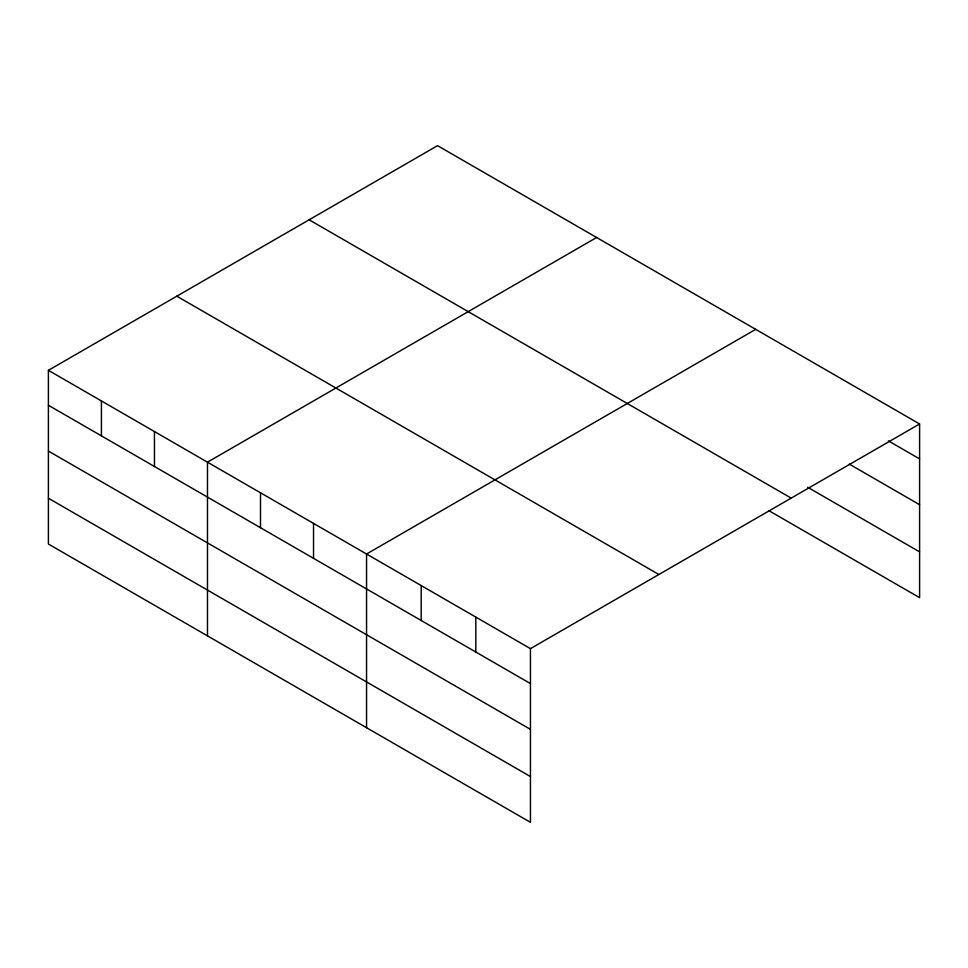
<?xml version="1.0" encoding="UTF-8"?>
<svg xmlns="http://www.w3.org/2000/svg" width="968" height="968" viewBox="0 0 968 968"><rect width="100%" height="100%" fill="white"/><g stroke="black" fill="none" stroke-linecap="round" stroke-linejoin="round"><path stroke-width="1.45" d="M48.4 370.333L530.452 648.645L530.452 822.34L48.4 544.028L48.4 370.333L437.548 145.66L919.6 423.972L919.6 597.667L768.713 510.559M596.627 237.499L207.479 462.172L207.479 635.867M755.705 329.35L366.557 554.011L366.557 727.718M530.452 648.645L919.6 423.972M888.382 440.876L919.6 458.905M849.36 464.144L919.6 504.703M807.735 487.291L919.6 551.881M309.131 219.797L791.183 498.109M176.817 296.184L658.869 574.496M48.4 405.265L530.452 683.577M48.4 451.052L530.452 729.364M48.4 498.242L530.452 776.554M475.82 617.1L475.82 652.033M421.189 585.555L421.189 620.488M313.535 523.398L313.535 558.33M260.501 492.785L260.501 527.717M154.457 431.559L154.457 466.491M101.422 400.946L101.422 435.878"/></g></svg>
